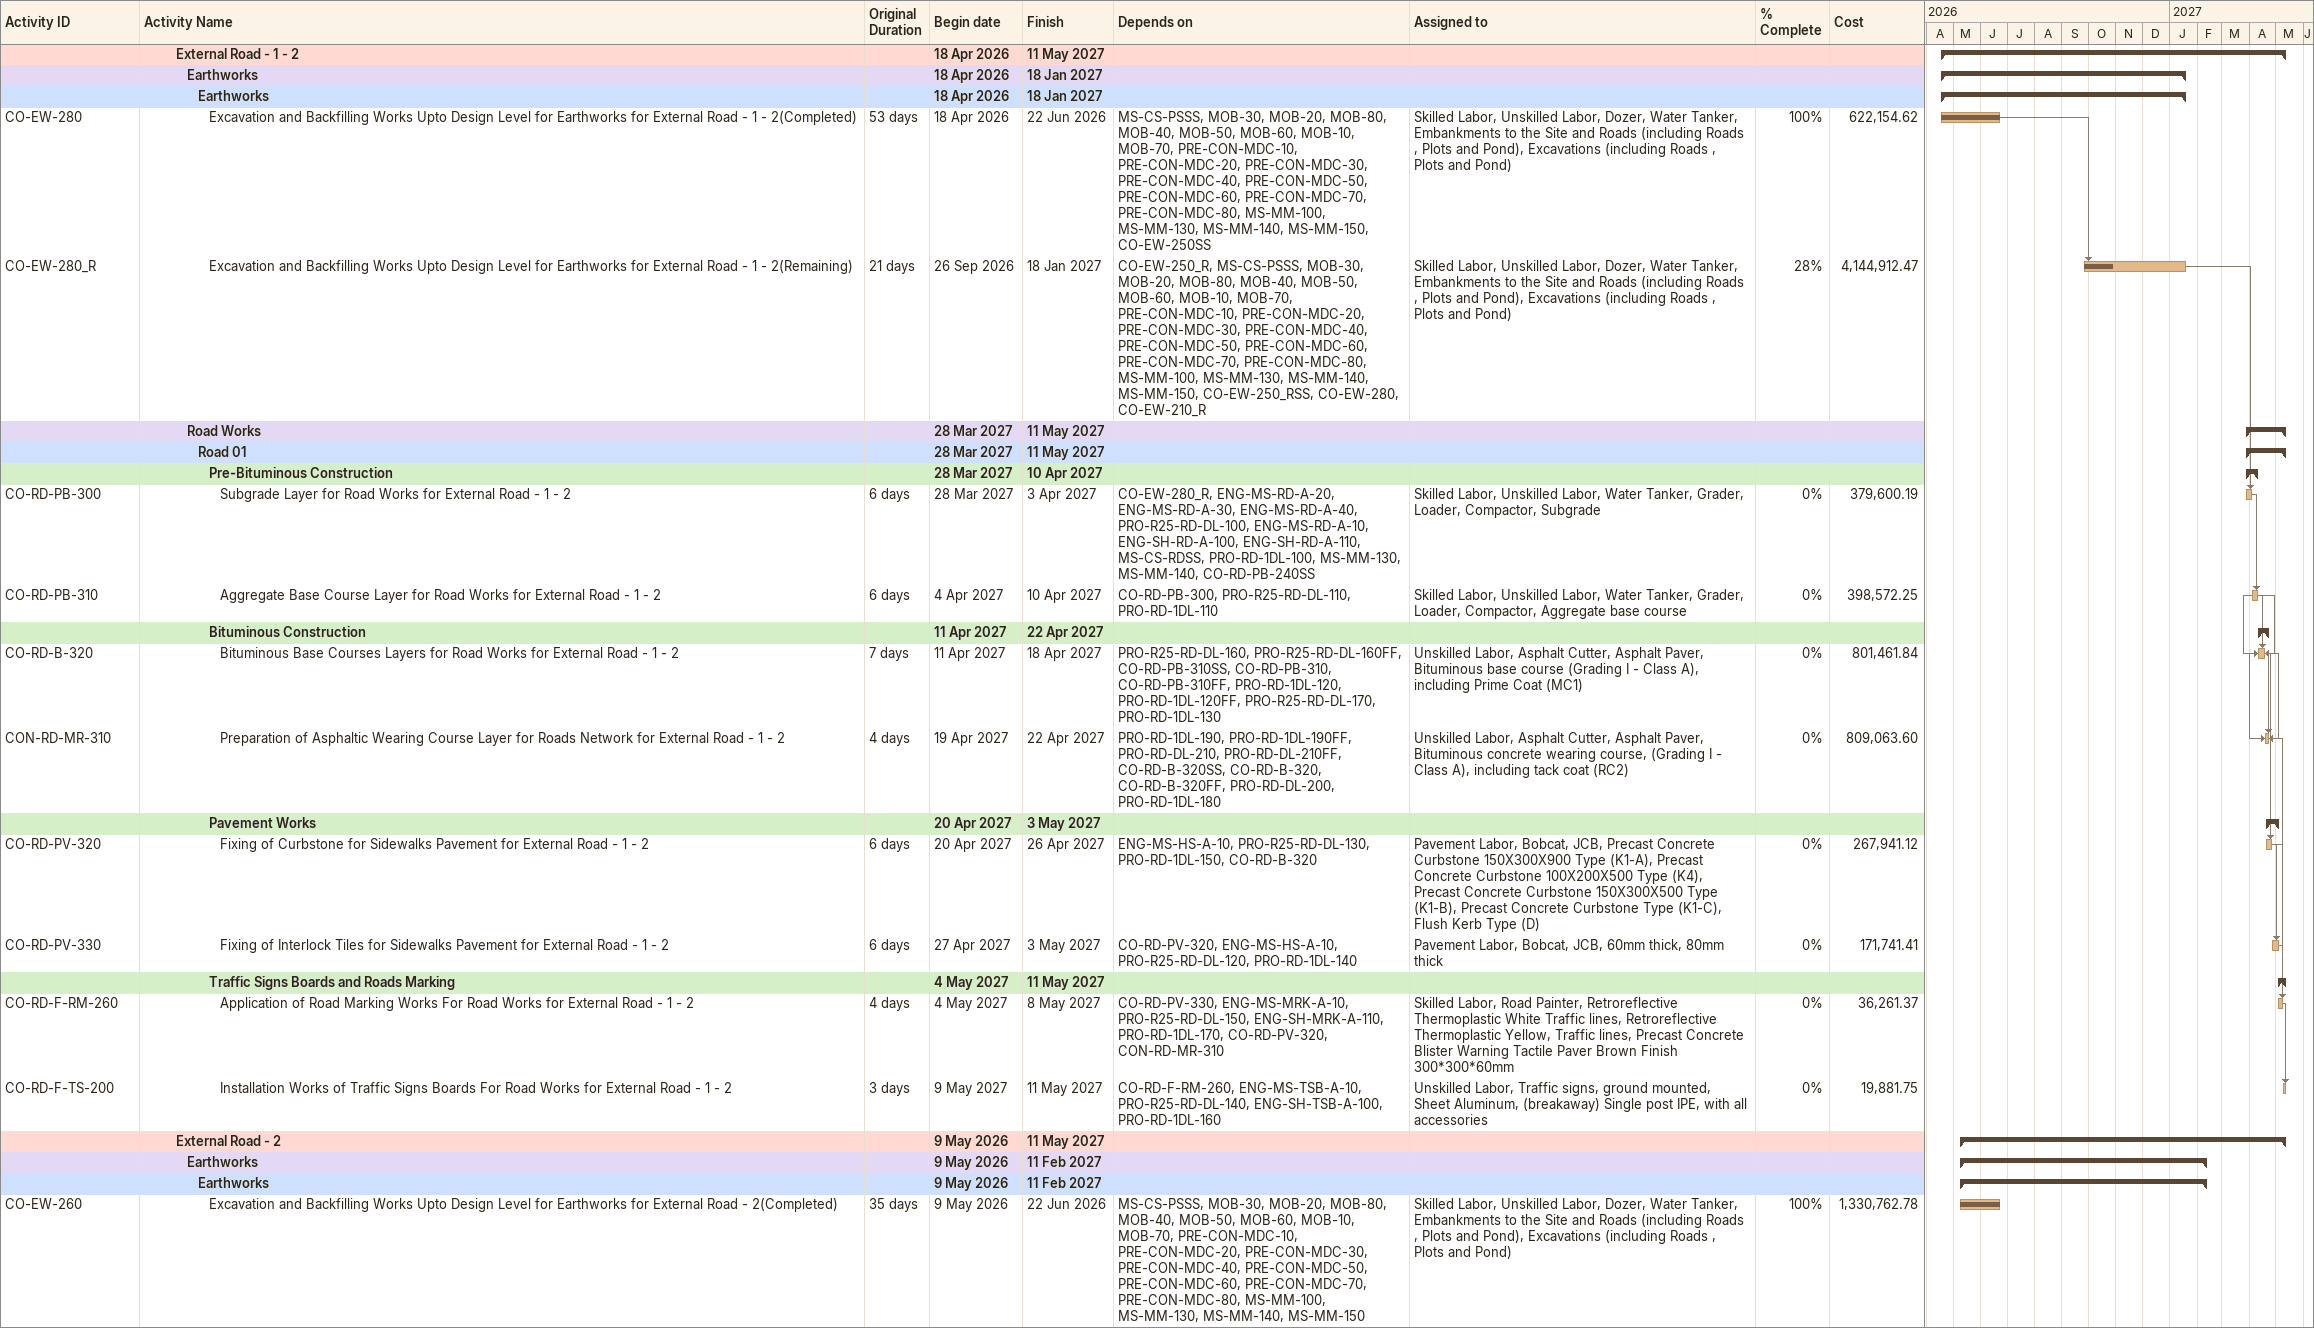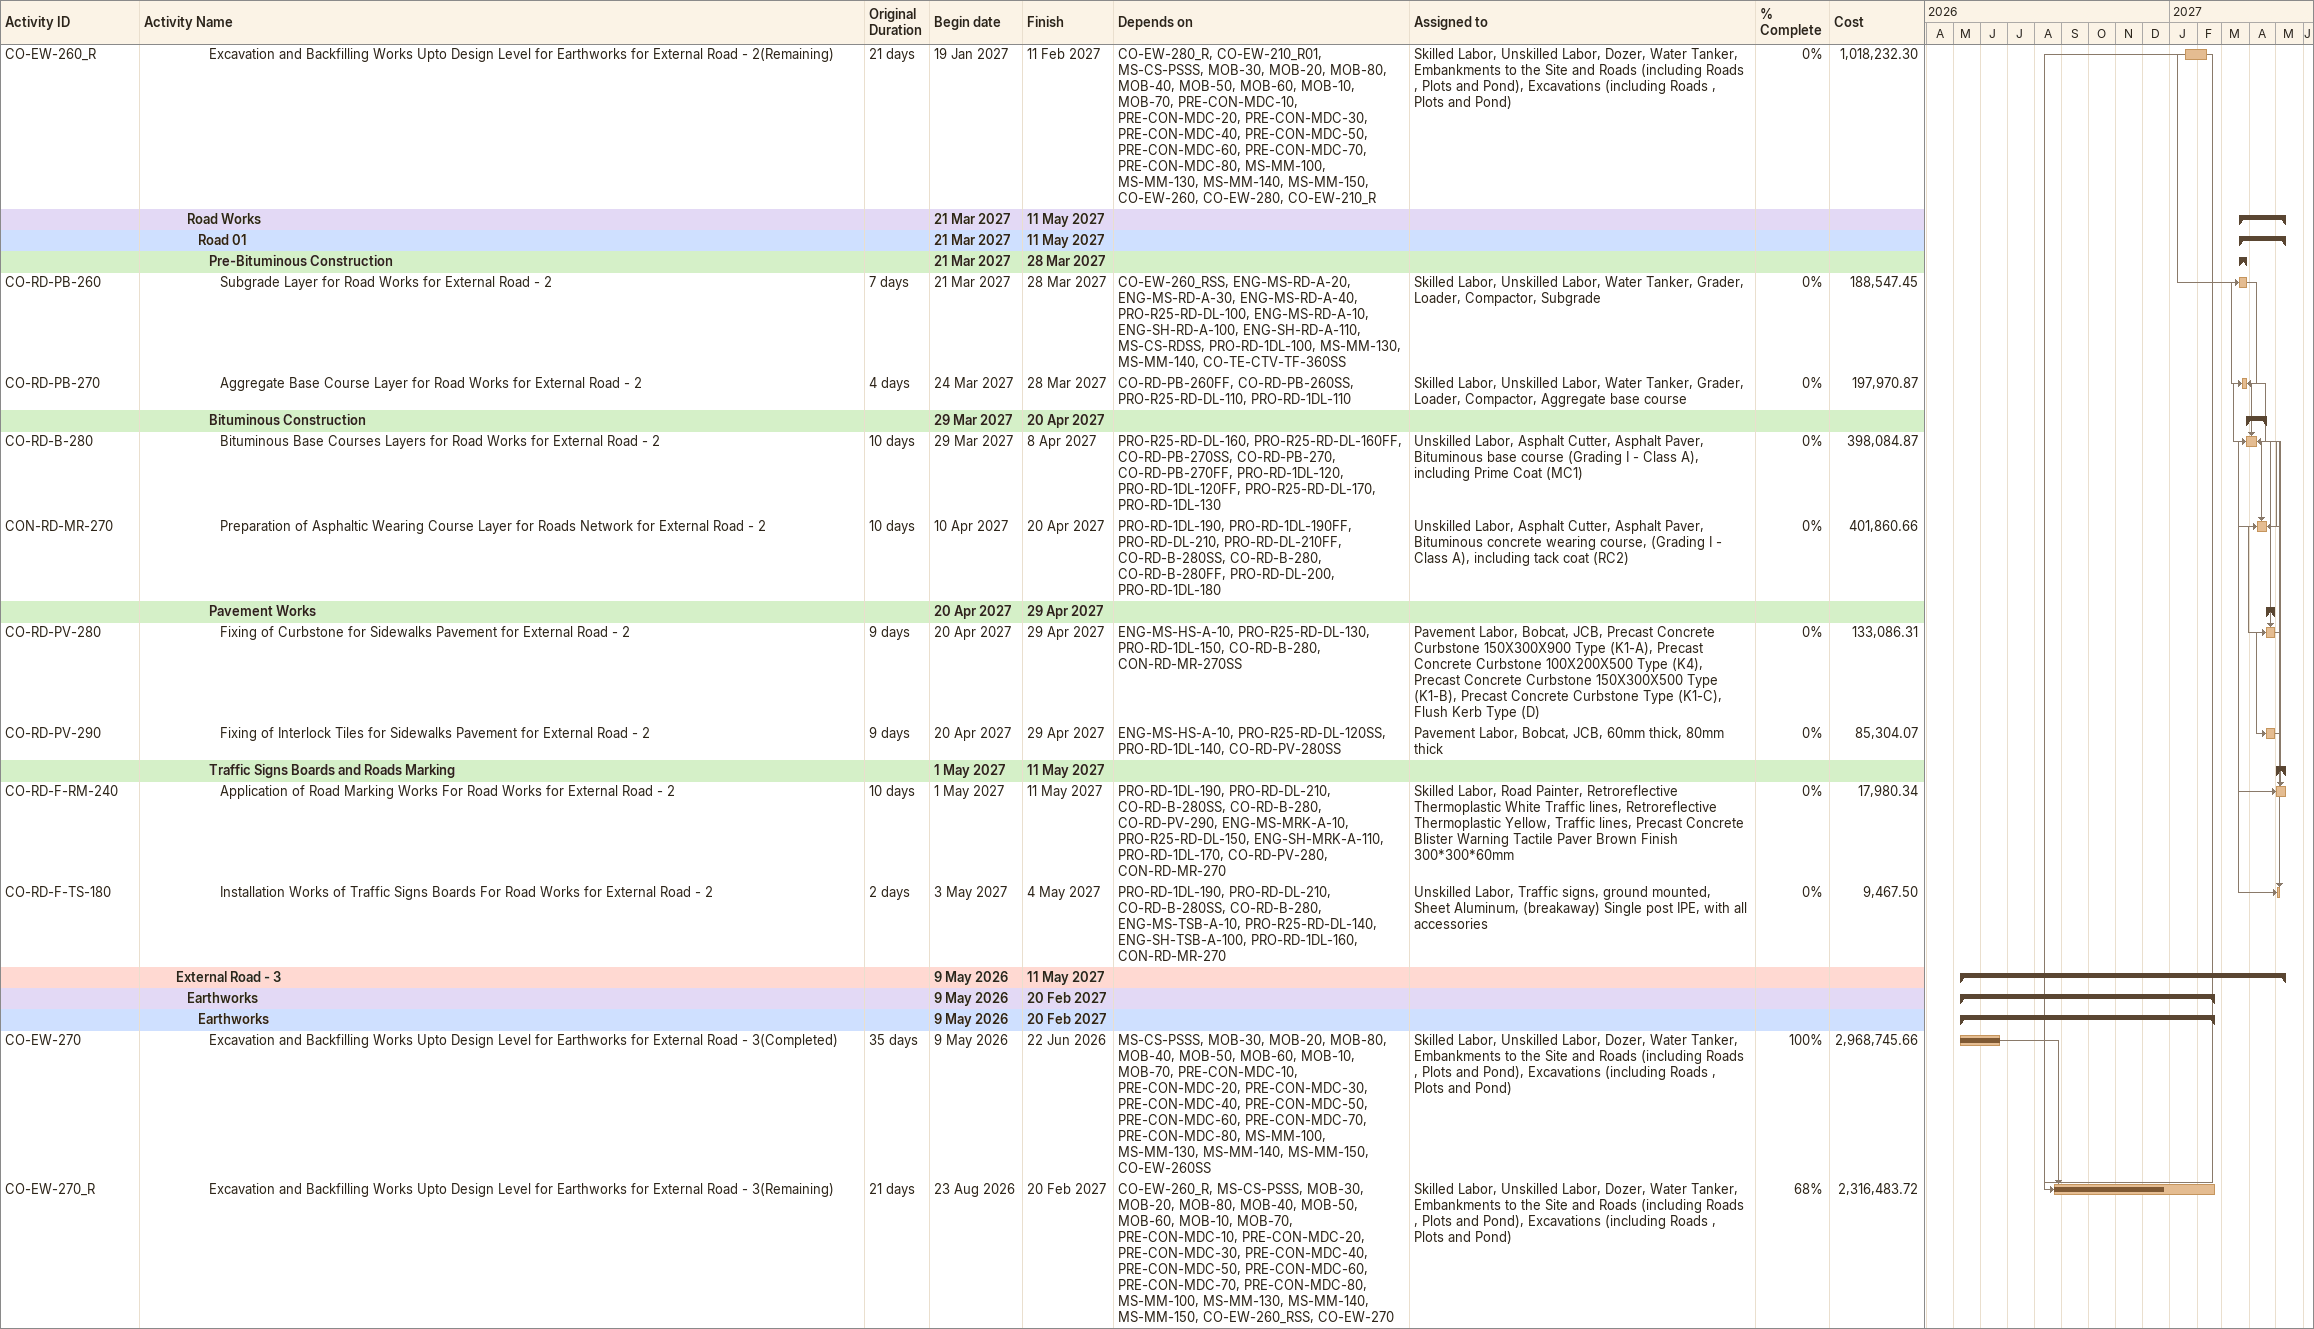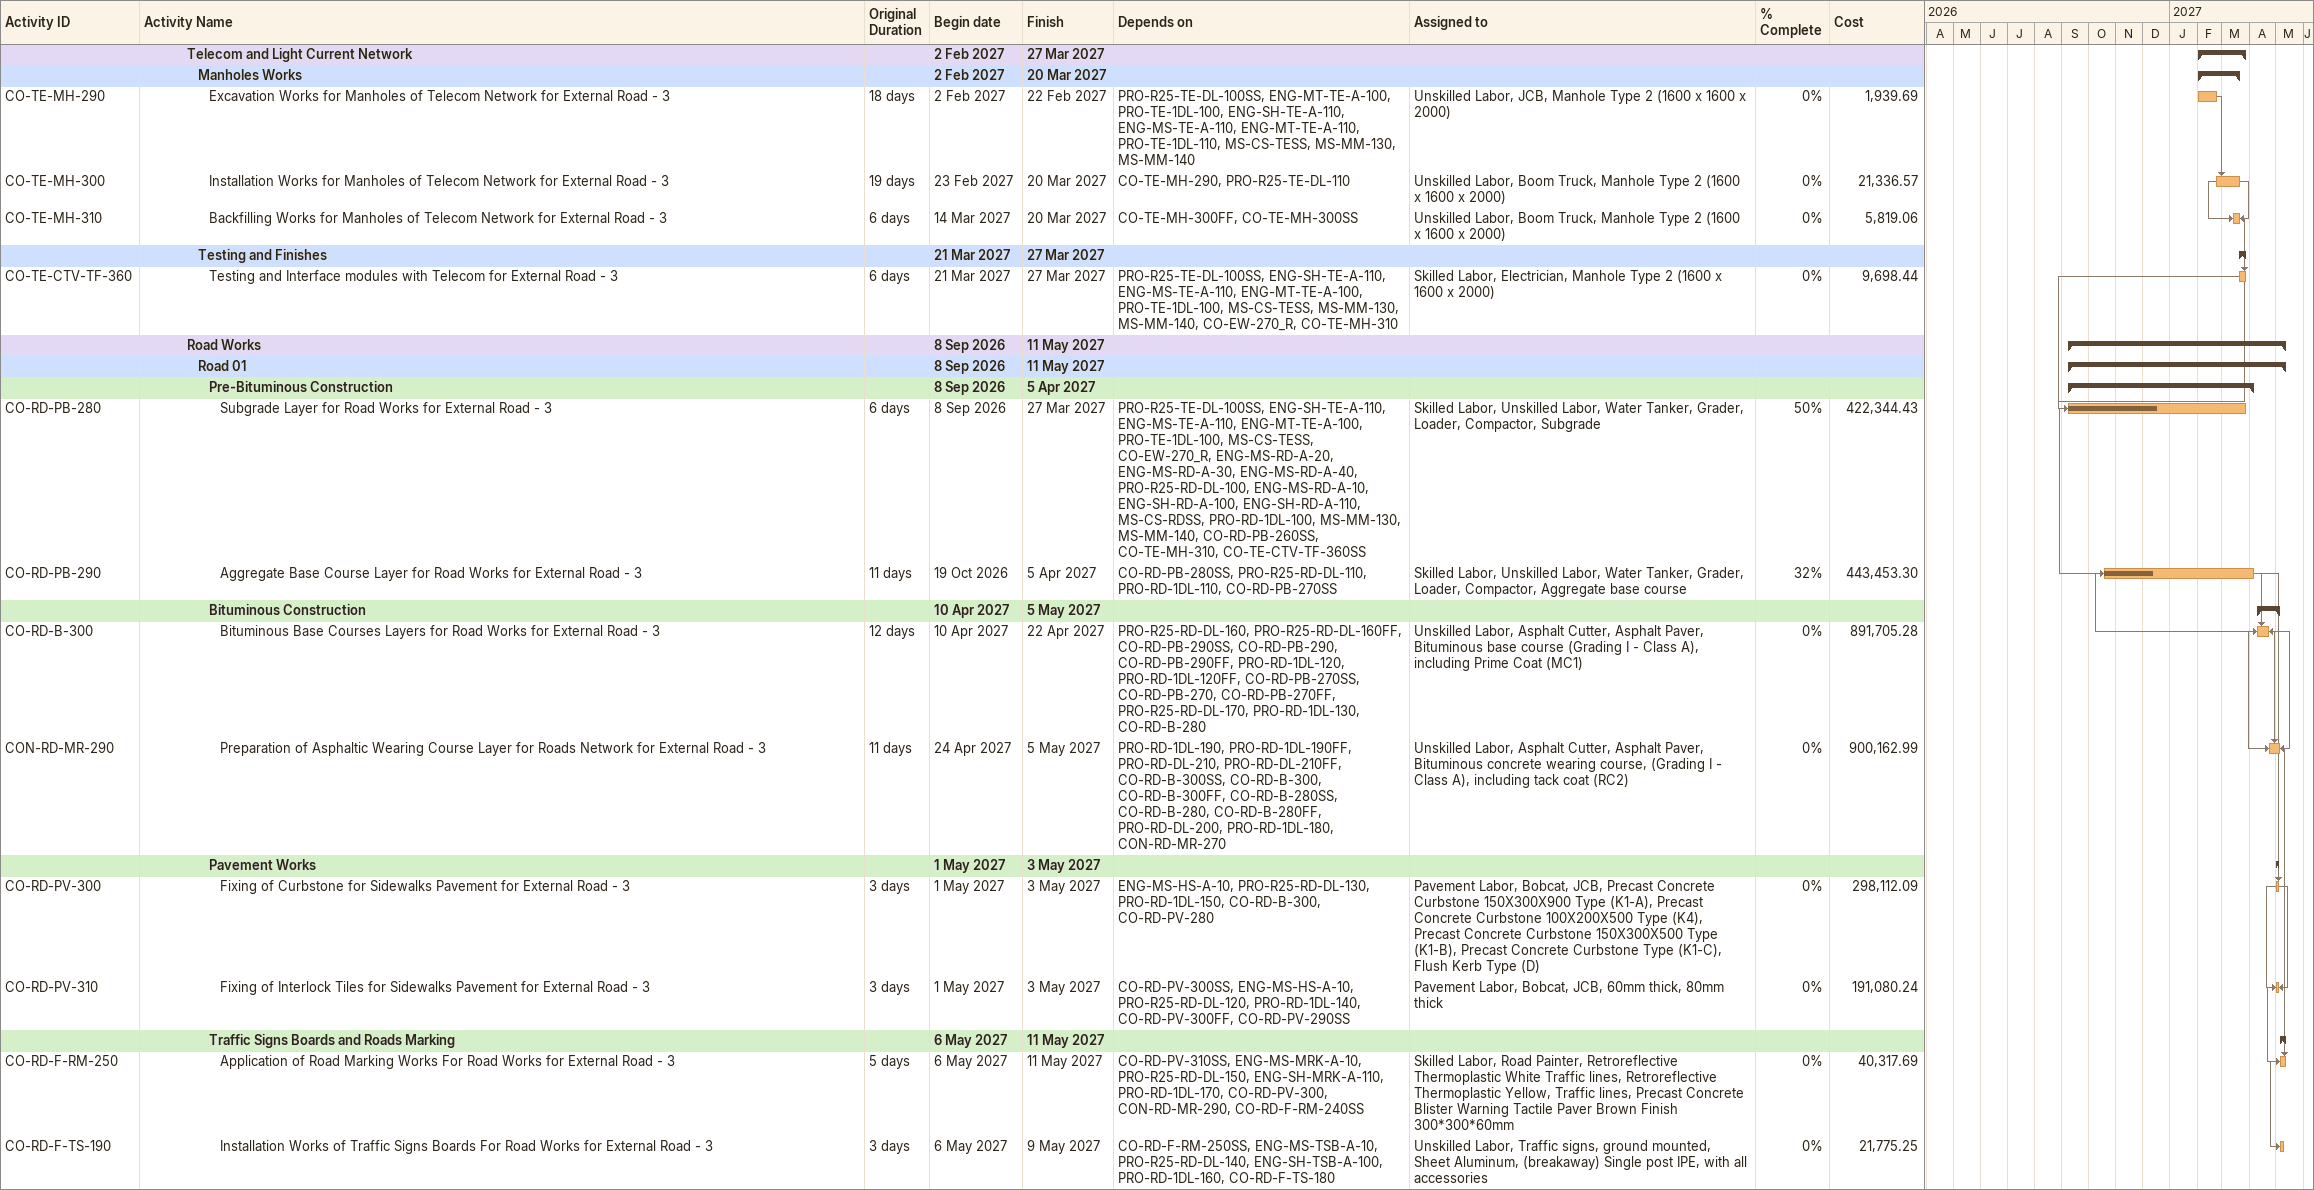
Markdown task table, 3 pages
| ID | Level | Task | Original duration | Start | Finish | Predecessors | Resources | % complete | Cost |
|---|---|---|---|---|---|---|---|---|---|
|  | 4 | **External Road - 1 - 2** |  | 2026-04-18 | 2027-05-11 |  |  |  |  |
|  | 5 | **Earthworks** |  | 2026-04-18 | 2027-01-18 |  |  |  |  |
|  | 6 | **Earthworks** |  | 2026-04-18 | 2027-01-18 |  |  |  |  |
| CO-EW-280 | 7 | Excavation and Backfilling Works Upto Design Level for Earthworks for External Road - 1 - 2(Completed) | 53d | 2026-04-18 | 2026-06-22 | MS-CS-PSSS, MOB-30, MOB-20, MOB-80, MOB-40, MOB-50, MOB-60, MOB-10, MOB-70, PRE-CON-MDC-10, PRE-CON-MDC-20, PRE-CON-MDC-30, PRE-CON-MDC-40, PRE-CON-MDC-50, PRE-CON-MDC-60, PRE-CON-MDC-70, PRE-CON-MDC-80, MS-MM-100, MS-MM-130, MS-MM-140, MS-MM-150, CO-EW-250SS | Skilled Labor, Unskilled Labor, Dozer, Water Tanker, Embankments to the Site and Roads (including Roads , Plots and Pond), Excavations (including Roads , Plots and Pond) | 100 | 622154.62 |
| CO-EW-280_R | 7 | Excavation and Backfilling Works Upto Design Level for Earthworks for External Road - 1 - 2(Remaining) | 21d | 2026-09-26 | 2027-01-18 | CO-EW-250_R, MS-CS-PSSS, MOB-30, MOB-20, MOB-80, MOB-40, MOB-50, MOB-60, MOB-10, MOB-70, PRE-CON-MDC-10, PRE-CON-MDC-20, PRE-CON-MDC-30, PRE-CON-MDC-40, PRE-CON-MDC-50, PRE-CON-MDC-60, PRE-CON-MDC-70, PRE-CON-MDC-80, MS-MM-100, MS-MM-130, MS-MM-140, MS-MM-150, CO-EW-250_RSS, CO-EW-280, CO-EW-210_R | Skilled Labor, Unskilled Labor, Dozer, Water Tanker, Embankments to the Site and Roads (including Roads , Plots and Pond), Excavations (including Roads , Plots and Pond) | 28 | 4144912.47 |
|  | 5 | **Road Works** |  | 2027-03-28 | 2027-05-11 |  |  |  |  |
|  | 6 | **Road 01** |  | 2027-03-28 | 2027-05-11 |  |  |  |  |
|  | 7 | **Pre-Bituminous Construction** |  | 2027-03-28 | 2027-04-10 |  |  |  |  |
| CO-RD-PB-300 | 8 | Subgrade Layer for Road Works for External Road - 1 - 2 | 6d | 2027-03-28 | 2027-04-03 | CO-EW-280_R, ENG-MS-RD-A-20, ENG-MS-RD-A-30, ENG-MS-RD-A-40, PRO-R25-RD-DL-100, ENG-MS-RD-A-10, ENG-SH-RD-A-100, ENG-SH-RD-A-110, MS-CS-RDSS, PRO-RD-1DL-100, MS-MM-130, MS-MM-140, CO-RD-PB-240SS | Skilled Labor, Unskilled Labor, Water Tanker, Grader, Loader, Compactor, Subgrade | 0 | 379600.19 |
| CO-RD-PB-310 | 8 | Aggregate Base Course Layer for Road Works for External Road - 1 - 2 | 6d | 2027-04-04 | 2027-04-10 | CO-RD-PB-300, PRO-R25-RD-DL-110, PRO-RD-1DL-110 | Skilled Labor, Unskilled Labor, Water Tanker, Grader, Loader, Compactor, Aggregate base course | 0 | 398572.25 |
|  | 7 | **Bituminous Construction** |  | 2027-04-11 | 2027-04-22 |  |  |  |  |
| CO-RD-B-320 | 8 | Bituminous Base Courses Layers for Road Works for External Road - 1 - 2 | 7d | 2027-04-11 | 2027-04-18 | PRO-R25-RD-DL-160, PRO-R25-RD-DL-160FF, CO-RD-PB-310SS, CO-RD-PB-310, CO-RD-PB-310FF, PRO-RD-1DL-120, PRO-RD-1DL-120FF, PRO-R25-RD-DL-170, PRO-RD-1DL-130 | Unskilled Labor, Asphalt Cutter, Asphalt Paver, Bituminous base course (Grading I - Class A), including Prime Coat (MC1) | 0 | 801461.84 |
| CON-RD-MR-310 | 8 | Preparation of Asphaltic Wearing Course Layer for Roads Network for External Road - 1 - 2 | 4d | 2027-04-19 | 2027-04-22 | PRO-RD-1DL-190, PRO-RD-1DL-190FF, PRO-RD-DL-210, PRO-RD-DL-210FF, CO-RD-B-320SS, CO-RD-B-320, CO-RD-B-320FF, PRO-RD-DL-200, PRO-RD-1DL-180 | Unskilled Labor, Asphalt Cutter, Asphalt Paver, Bituminous concrete wearing course, (Grading I - Class A), including tack coat (RC2) | 0 | 809063.60 |
|  | 7 | **Pavement Works** |  | 2027-04-20 | 2027-05-03 |  |  |  |  |
| CO-RD-PV-320 | 8 | Fixing of Curbstone for Sidewalks Pavement for External Road - 1 - 2 | 6d | 2027-04-20 | 2027-04-26 | ENG-MS-HS-A-10, PRO-R25-RD-DL-130, PRO-RD-1DL-150, CO-RD-B-320 | Pavement Labor, Bobcat, JCB, Precast Concrete Curbstone 150X300X900 Type (K1-A), Precast Concrete Curbstone 100X200X500 Type (K4), Precast Concrete Curbstone 150X300X500 Type (K1-B), Precast Concrete Curbstone Type (K1-C), Flush Kerb Type (D) | 0 | 267941.12 |
| CO-RD-PV-330 | 8 | Fixing of Interlock Tiles for Sidewalks Pavement for External Road - 1 - 2 | 6d | 2027-04-27 | 2027-05-03 | CO-RD-PV-320, ENG-MS-HS-A-10, PRO-R25-RD-DL-120, PRO-RD-1DL-140 | Pavement Labor, Bobcat, JCB, 60mm thick, 80mm thick | 0 | 171741.41 |
|  | 7 | **Traffic Signs Boards and Roads Marking** |  | 2027-05-04 | 2027-05-11 |  |  |  |  |
| CO-RD-F-RM-260 | 8 | Application of Road Marking Works For Road Works for External Road - 1 - 2 | 4d | 2027-05-04 | 2027-05-08 | CO-RD-PV-330, ENG-MS-MRK-A-10, PRO-R25-RD-DL-150, ENG-SH-MRK-A-110, PRO-RD-1DL-170, CO-RD-PV-320, CON-RD-MR-310 | Skilled Labor, Road Painter, Retroreflective Thermoplastic White Traffic lines, Retroreflective Thermoplastic Yellow, Traffic lines, Precast Concrete Blister Warning Tactile Paver Brown Finish 300*300*60mm | 0 | 36261.37 |
| CO-RD-F-TS-200 | 8 | Installation Works of Traffic Signs Boards For Road Works for External Road - 1 - 2 | 3d | 2027-05-09 | 2027-05-11 | CO-RD-F-RM-260, ENG-MS-TSB-A-10, PRO-R25-RD-DL-140, ENG-SH-TSB-A-100, PRO-RD-1DL-160 | Unskilled Labor, Traffic signs, ground mounted, Sheet Aluminum, (breakaway) Single post IPE, with all accessories | 0 | 19881.75 |
|  | 4 | **External Road - 2** |  | 2026-05-09 | 2027-05-11 |  |  |  |  |
|  | 5 | **Earthworks** |  | 2026-05-09 | 2027-02-11 |  |  |  |  |
|  | 6 | **Earthworks** |  | 2026-05-09 | 2027-02-11 |  |  |  |  |
| CO-EW-260 | 7 | Excavation and Backfilling Works Upto Design Level for Earthworks for External Road - 2(Completed) | 35d | 2026-05-09 | 2026-06-22 | MS-CS-PSSS, MOB-30, MOB-20, MOB-80, MOB-40, MOB-50, MOB-60, MOB-10, MOB-70, PRE-CON-MDC-10, PRE-CON-MDC-20, PRE-CON-MDC-30, PRE-CON-MDC-40, PRE-CON-MDC-50, PRE-CON-MDC-60, PRE-CON-MDC-70, PRE-CON-MDC-80, MS-MM-100, MS-MM-130, MS-MM-140, MS-MM-150 | Skilled Labor, Unskilled Labor, Dozer, Water Tanker, Embankments to the Site and Roads (including Roads , Plots and Pond), Excavations (including Roads , Plots and Pond) | 100 | 1330762.78 |
| CO-EW-260_R | 7 | Excavation and Backfilling Works Upto Design Level for Earthworks for External Road - 2(Remaining) | 21d | 2027-01-19 | 2027-02-11 | CO-EW-280_R, CO-EW-210_R01, MS-CS-PSSS, MOB-30, MOB-20, MOB-80, MOB-40, MOB-50, MOB-60, MOB-10, MOB-70, PRE-CON-MDC-10, PRE-CON-MDC-20, PRE-CON-MDC-30, PRE-CON-MDC-40, PRE-CON-MDC-50, PRE-CON-MDC-60, PRE-CON-MDC-70, PRE-CON-MDC-80, MS-MM-100, MS-MM-130, MS-MM-140, MS-MM-150, CO-EW-260, CO-EW-280, CO-EW-210_R | Skilled Labor, Unskilled Labor, Dozer, Water Tanker, Embankments to the Site and Roads (including Roads , Plots and Pond), Excavations (including Roads , Plots and Pond) | 0 | 1018232.30 |
|  | 5 | **Road Works** |  | 2027-03-21 | 2027-05-11 |  |  |  |  |
|  | 6 | **Road 01** |  | 2027-03-21 | 2027-05-11 |  |  |  |  |
|  | 7 | **Pre-Bituminous Construction** |  | 2027-03-21 | 2027-03-28 |  |  |  |  |
| CO-RD-PB-260 | 8 | Subgrade Layer for Road Works for External Road - 2 | 7d | 2027-03-21 | 2027-03-28 | CO-EW-260_RSS, ENG-MS-RD-A-20, ENG-MS-RD-A-30, ENG-MS-RD-A-40, PRO-R25-RD-DL-100, ENG-MS-RD-A-10, ENG-SH-RD-A-100, ENG-SH-RD-A-110, MS-CS-RDSS, PRO-RD-1DL-100, MS-MM-130, MS-MM-140, CO-TE-CTV-TF-360SS | Skilled Labor, Unskilled Labor, Water Tanker, Grader, Loader, Compactor, Subgrade | 0 | 188547.45 |
| CO-RD-PB-270 | 8 | Aggregate Base Course Layer for Road Works for External Road - 2 | 4d | 2027-03-24 | 2027-03-28 | CO-RD-PB-260FF, CO-RD-PB-260SS, PRO-R25-RD-DL-110, PRO-RD-1DL-110 | Skilled Labor, Unskilled Labor, Water Tanker, Grader, Loader, Compactor, Aggregate base course | 0 | 197970.87 |
|  | 7 | **Bituminous Construction** |  | 2027-03-29 | 2027-04-20 |  |  |  |  |
| CO-RD-B-280 | 8 | Bituminous Base Courses Layers for Road Works for External Road - 2 | 10d | 2027-03-29 | 2027-04-08 | PRO-R25-RD-DL-160, PRO-R25-RD-DL-160FF, CO-RD-PB-270SS, CO-RD-PB-270, CO-RD-PB-270FF, PRO-RD-1DL-120, PRO-RD-1DL-120FF, PRO-R25-RD-DL-170, PRO-RD-1DL-130 | Unskilled Labor, Asphalt Cutter, Asphalt Paver, Bituminous base course (Grading I - Class A), including Prime Coat (MC1) | 0 | 398084.87 |
| CON-RD-MR-270 | 8 | Preparation of Asphaltic Wearing Course Layer for Roads Network for External Road - 2 | 10d | 2027-04-10 | 2027-04-20 | PRO-RD-1DL-190, PRO-RD-1DL-190FF, PRO-RD-DL-210, PRO-RD-DL-210FF, CO-RD-B-280SS, CO-RD-B-280, CO-RD-B-280FF, PRO-RD-DL-200, PRO-RD-1DL-180 | Unskilled Labor, Asphalt Cutter, Asphalt Paver, Bituminous concrete wearing course, (Grading I - Class A), including tack coat (RC2) | 0 | 401860.66 |
|  | 7 | **Pavement Works** |  | 2027-04-20 | 2027-04-29 |  |  |  |  |
| CO-RD-PV-280 | 8 | Fixing of Curbstone for Sidewalks Pavement for External Road - 2 | 9d | 2027-04-20 | 2027-04-29 | ENG-MS-HS-A-10, PRO-R25-RD-DL-130, PRO-RD-1DL-150, CO-RD-B-280, CON-RD-MR-270SS | Pavement Labor, Bobcat, JCB, Precast Concrete Curbstone 150X300X900 Type (K1-A), Precast Concrete Curbstone 100X200X500 Type (K4), Precast Concrete Curbstone 150X300X500 Type (K1-B), Precast Concrete Curbstone Type (K1-C), Flush Kerb Type (D) | 0 | 133086.31 |
| CO-RD-PV-290 | 8 | Fixing of Interlock Tiles for Sidewalks Pavement for External Road - 2 | 9d | 2027-04-20 | 2027-04-29 | ENG-MS-HS-A-10, PRO-R25-RD-DL-120SS, PRO-RD-1DL-140, CO-RD-PV-280SS | Pavement Labor, Bobcat, JCB, 60mm thick, 80mm thick | 0 | 85304.07 |
|  | 7 | **Traffic Signs Boards and Roads Marking** |  | 2027-05-01 | 2027-05-11 |  |  |  |  |
| CO-RD-F-RM-240 | 8 | Application of Road Marking Works For Road Works for External Road - 2 | 10d | 2027-05-01 | 2027-05-11 | PRO-RD-1DL-190, PRO-RD-DL-210, CO-RD-B-280SS, CO-RD-B-280, CO-RD-PV-290, ENG-MS-MRK-A-10, PRO-R25-RD-DL-150, ENG-SH-MRK-A-110, PRO-RD-1DL-170, CO-RD-PV-280, CON-RD-MR-270 | Skilled Labor, Road Painter, Retroreflective Thermoplastic White Traffic lines, Retroreflective Thermoplastic Yellow, Traffic lines, Precast Concrete Blister Warning Tactile Paver Brown Finish 300*300*60mm | 0 | 17980.34 |
| CO-RD-F-TS-180 | 8 | Installation Works of Traffic Signs Boards For Road Works for External Road - 2 | 2d | 2027-05-03 | 2027-05-04 | PRO-RD-1DL-190, PRO-RD-DL-210, CO-RD-B-280SS, CO-RD-B-280, ENG-MS-TSB-A-10, PRO-R25-RD-DL-140, ENG-SH-TSB-A-100, PRO-RD-1DL-160, CON-RD-MR-270 | Unskilled Labor, Traffic signs, ground mounted, Sheet Aluminum, (breakaway) Single post IPE, with all accessories | 0 | 9467.50 |
|  | 4 | **External Road - 3** |  | 2026-05-09 | 2027-05-11 |  |  |  |  |
|  | 5 | **Earthworks** |  | 2026-05-09 | 2027-02-20 |  |  |  |  |
|  | 6 | **Earthworks** |  | 2026-05-09 | 2027-02-20 |  |  |  |  |
| CO-EW-270 | 7 | Excavation and Backfilling Works Upto Design Level for Earthworks for External Road - 3(Completed) | 35d | 2026-05-09 | 2026-06-22 | MS-CS-PSSS, MOB-30, MOB-20, MOB-80, MOB-40, MOB-50, MOB-60, MOB-10, MOB-70, PRE-CON-MDC-10, PRE-CON-MDC-20, PRE-CON-MDC-30, PRE-CON-MDC-40, PRE-CON-MDC-50, PRE-CON-MDC-60, PRE-CON-MDC-70, PRE-CON-MDC-80, MS-MM-100, MS-MM-130, MS-MM-140, MS-MM-150, CO-EW-260SS | Skilled Labor, Unskilled Labor, Dozer, Water Tanker, Embankments to the Site and Roads (including Roads , Plots and Pond), Excavations (including Roads , Plots and Pond) | 100 | 2968745.66 |
| CO-EW-270_R | 7 | Excavation and Backfilling Works Upto Design Level for Earthworks for External Road - 3(Remaining) | 21d | 2026-08-23 | 2027-02-20 | CO-EW-260_R, MS-CS-PSSS, MOB-30, MOB-20, MOB-80, MOB-40, MOB-50, MOB-60, MOB-10, MOB-70, PRE-CON-MDC-10, PRE-CON-MDC-20, PRE-CON-MDC-30, PRE-CON-MDC-40, PRE-CON-MDC-50, PRE-CON-MDC-60, PRE-CON-MDC-70, PRE-CON-MDC-80, MS-MM-100, MS-MM-130, MS-MM-140, MS-MM-150, CO-EW-260_RSS, CO-EW-270 | Skilled Labor, Unskilled Labor, Dozer, Water Tanker, Embankments to the Site and Roads (including Roads , Plots and Pond), Excavations (including Roads , Plots and Pond) | 68 | 2316483.72 |
|  | 5 | **Telecom and Light Current Network** |  | 2027-02-02 | 2027-03-27 |  |  |  |  |
|  | 6 | **Manholes Works** |  | 2027-02-02 | 2027-03-20 |  |  |  |  |
| CO-TE-MH-290 | 7 | Excavation Works for Manholes of Telecom Network for External Road - 3 | 18d | 2027-02-02 | 2027-02-22 | PRO-R25-TE-DL-100SS, ENG-MT-TE-A-100, PRO-TE-1DL-100, ENG-SH-TE-A-110, ENG-MS-TE-A-110, ENG-MT-TE-A-110, PRO-TE-1DL-110, MS-CS-TESS, MS-MM-130, MS-MM-140 | Unskilled Labor, JCB, Manhole Type 2 (1600 x 1600 x 2000) | 0 | 1939.69 |
| CO-TE-MH-300 | 7 | Installation Works for Manholes of Telecom Network for External Road - 3 | 19d | 2027-02-23 | 2027-03-20 | CO-TE-MH-290, PRO-R25-TE-DL-110 | Unskilled Labor, Boom Truck, Manhole Type 2 (1600 x 1600 x 2000) | 0 | 21336.57 |
| CO-TE-MH-310 | 7 | Backfilling Works for Manholes of Telecom Network for External Road - 3 | 6d | 2027-03-14 | 2027-03-20 | CO-TE-MH-300FF, CO-TE-MH-300SS | Unskilled Labor, Boom Truck, Manhole Type 2 (1600 x 1600 x 2000) | 0 | 5819.06 |
|  | 6 | **Testing and Finishes** |  | 2027-03-21 | 2027-03-27 |  |  |  |  |
| CO-TE-CTV-TF-360 | 7 | Testing and Interface modules with Telecom for External Road - 3 | 6d | 2027-03-21 | 2027-03-27 | PRO-R25-TE-DL-100SS, ENG-SH-TE-A-110, ENG-MS-TE-A-110, ENG-MT-TE-A-100, PRO-TE-1DL-100, MS-CS-TESS, MS-MM-130, MS-MM-140, CO-EW-270_R, CO-TE-MH-310 | Skilled Labor, Electrician, Manhole Type 2 (1600 x 1600 x 2000) | 0 | 9698.44 |
|  | 5 | **Road Works** |  | 2026-09-08 | 2027-05-11 |  |  |  |  |
|  | 6 | **Road 01** |  | 2026-09-08 | 2027-05-11 |  |  |  |  |
|  | 7 | **Pre-Bituminous Construction** |  | 2026-09-08 | 2027-04-05 |  |  |  |  |
| CO-RD-PB-280 | 8 | Subgrade Layer for Road Works for External Road - 3 | 6d | 2026-09-08 | 2027-03-27 | PRO-R25-TE-DL-100SS, ENG-SH-TE-A-110, ENG-MS-TE-A-110, ENG-MT-TE-A-100, PRO-TE-1DL-100, MS-CS-TESS, CO-EW-270_R, ENG-MS-RD-A-20, ENG-MS-RD-A-30, ENG-MS-RD-A-40, PRO-R25-RD-DL-100, ENG-MS-RD-A-10, ENG-SH-RD-A-100, ENG-SH-RD-A-110, MS-CS-RDSS, PRO-RD-1DL-100, MS-MM-130, MS-MM-140, CO-RD-PB-260SS, CO-TE-MH-310, CO-TE-CTV-TF-360SS | Skilled Labor, Unskilled Labor, Water Tanker, Grader, Loader, Compactor, Subgrade | 50 | 422344.43 |
| CO-RD-PB-290 | 8 | Aggregate Base Course Layer for Road Works for External Road - 3 | 11d | 2026-10-19 | 2027-04-05 | CO-RD-PB-280SS, PRO-R25-RD-DL-110, PRO-RD-1DL-110, CO-RD-PB-270SS | Skilled Labor, Unskilled Labor, Water Tanker, Grader, Loader, Compactor, Aggregate base course | 32 | 443453.30 |
|  | 7 | **Bituminous Construction** |  | 2027-04-10 | 2027-05-05 |  |  |  |  |
| CO-RD-B-300 | 8 | Bituminous Base Courses Layers for Road Works for External Road - 3 | 12d | 2027-04-10 | 2027-04-22 | PRO-R25-RD-DL-160, PRO-R25-RD-DL-160FF, CO-RD-PB-290SS, CO-RD-PB-290, CO-RD-PB-290FF, PRO-RD-1DL-120, PRO-RD-1DL-120FF, CO-RD-PB-270SS, CO-RD-PB-270, CO-RD-PB-270FF, PRO-R25-RD-DL-170, PRO-RD-1DL-130, CO-RD-B-280 | Unskilled Labor, Asphalt Cutter, Asphalt Paver, Bituminous base course (Grading I - Class A), including Prime Coat (MC1) | 0 | 891705.28 |
| CON-RD-MR-290 | 8 | Preparation of Asphaltic Wearing Course Layer for Roads Network for External Road - 3 | 11d | 2027-04-24 | 2027-05-05 | PRO-RD-1DL-190, PRO-RD-1DL-190FF, PRO-RD-DL-210, PRO-RD-DL-210FF, CO-RD-B-300SS, CO-RD-B-300, CO-RD-B-300FF, CO-RD-B-280SS, CO-RD-B-280, CO-RD-B-280FF, PRO-RD-DL-200, PRO-RD-1DL-180, CON-RD-MR-270 | Unskilled Labor, Asphalt Cutter, Asphalt Paver, Bituminous concrete wearing course, (Grading I - Class A), including tack coat (RC2) | 0 | 900162.99 |
|  | 7 | **Pavement Works** |  | 2027-05-01 | 2027-05-03 |  |  |  |  |
| CO-RD-PV-300 | 8 | Fixing of Curbstone for Sidewalks Pavement for External Road - 3 | 3d | 2027-05-01 | 2027-05-03 | ENG-MS-HS-A-10, PRO-R25-RD-DL-130, PRO-RD-1DL-150, CO-RD-B-300, CO-RD-PV-280 | Pavement Labor, Bobcat, JCB, Precast Concrete Curbstone 150X300X900 Type (K1-A), Precast Concrete Curbstone 100X200X500 Type (K4), Precast Concrete Curbstone 150X300X500 Type (K1-B), Precast Concrete Curbstone Type (K1-C), Flush Kerb Type (D) | 0 | 298112.09 |
| CO-RD-PV-310 | 8 | Fixing of Interlock Tiles for Sidewalks Pavement for External Road - 3 | 3d | 2027-05-01 | 2027-05-03 | CO-RD-PV-300SS, ENG-MS-HS-A-10, PRO-R25-RD-DL-120, PRO-RD-1DL-140, CO-RD-PV-300FF, CO-RD-PV-290SS | Pavement Labor, Bobcat, JCB, 60mm thick, 80mm thick | 0 | 191080.24 |
|  | 7 | **Traffic Signs Boards and Roads Marking** |  | 2027-05-06 | 2027-05-11 |  |  |  |  |
| CO-RD-F-RM-250 | 8 | Application of Road Marking Works For Road Works for External Road - 3 | 5d | 2027-05-06 | 2027-05-11 | CO-RD-PV-310SS, ENG-MS-MRK-A-10, PRO-R25-RD-DL-150, ENG-SH-MRK-A-110, PRO-RD-1DL-170, CO-RD-PV-300, CON-RD-MR-290, CO-RD-F-RM-240SS | Skilled Labor, Road Painter, Retroreflective Thermoplastic White Traffic lines, Retroreflective Thermoplastic Yellow, Traffic lines, Precast Concrete Blister Warning Tactile Paver Brown Finish 300*300*60mm | 0 | 40317.69 |
| CO-RD-F-TS-190 | 8 | Installation Works of Traffic Signs Boards For Road Works for External Road - 3 | 3d | 2027-05-06 | 2027-05-09 | CO-RD-F-RM-250SS, ENG-MS-TSB-A-10, PRO-R25-RD-DL-140, ENG-SH-TSB-A-100, PRO-RD-1DL-160, CO-RD-F-TS-180 | Unskilled Labor, Traffic signs, ground mounted, Sheet Aluminum, (breakaway) Single post IPE, with all accessories | 0 | 21775.25 |
